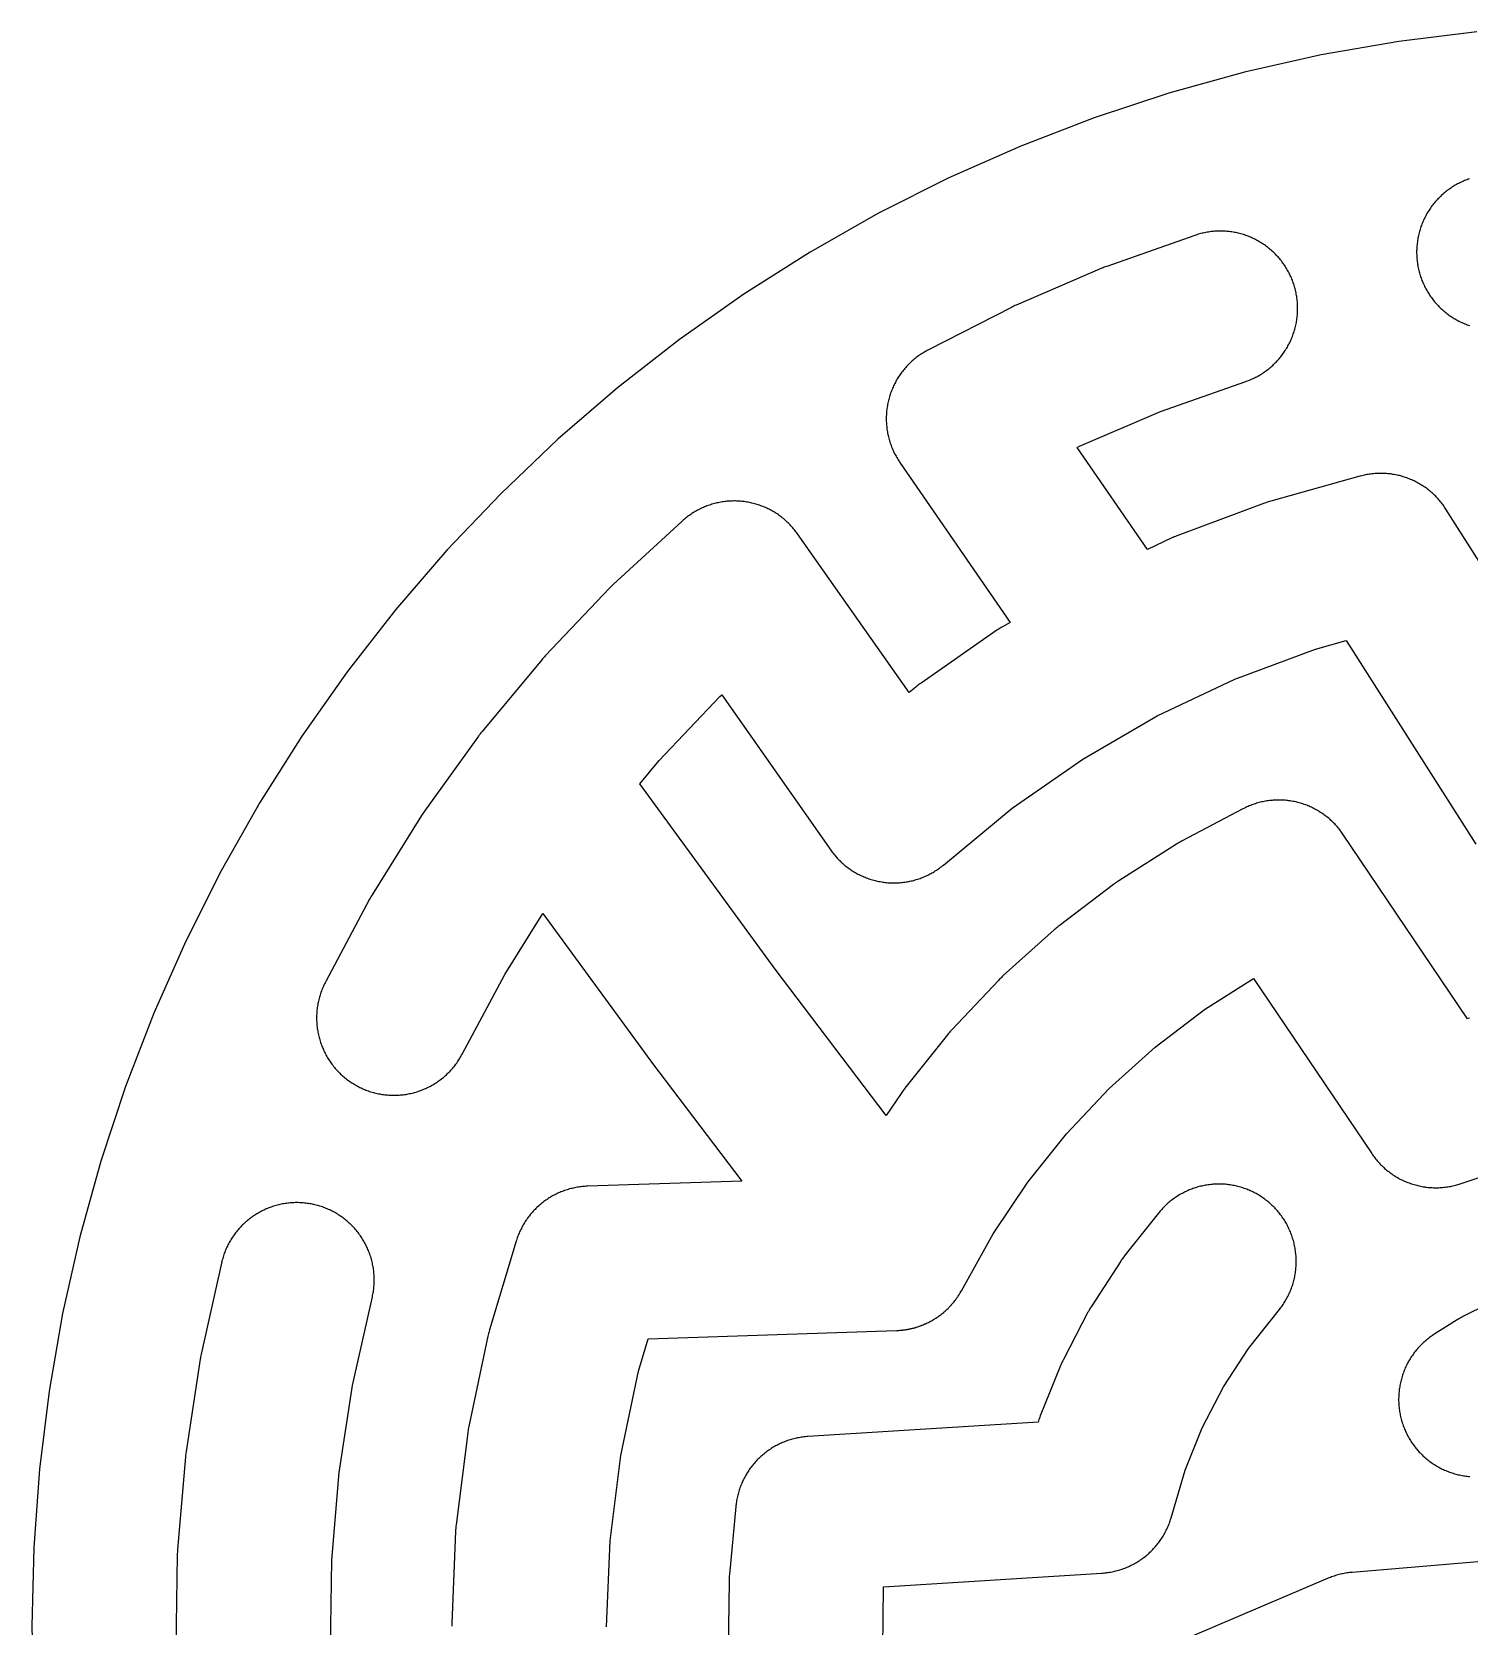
# Model space of a CAD drawing. Header units: millimetres. Extents: x -145 to 145, y -145 to 145.
# Drawn here: x -145 to -14.9, y 0 to 144.3 of the extents above; entities that cross this region are included whole.
import ezdxf

# ---------------------------------------------------------------- set-up
doc = ezdxf.new("R2010")
doc.units = ezdxf.units.MM
doc.layers.add('BOUNDARY', color=3, linetype='CONTINUOUS')
doc.layers.add('CORRIDORS', color=1, linetype='CONTINUOUS')

msp = doc.modelspace()

# ---------------------------------------------------------------- linework, layer by layer
at = {"layer": 'BOUNDARY'}
msp.add_lwpolyline([(-14.212, 144.302), (-21.276, 143.431), (-28.288, 142.214), (-35.232, 140.655), (-42.091, 138.756), (-48.849, 136.524), (-55.489, 133.963), (-61.995, 131.078), (-68.353, 127.879), (-74.545, 124.371), (-80.558, 120.563), (-86.376, 116.465), (-91.987, 112.087), (-97.376, 107.438), (-102.53, 102.53), (-107.438, 97.376), (-112.087, 91.987), (-116.465, 86.376), (-120.563, 80.558), (-124.371, 74.545), (-127.879, 68.353), (-131.078, 61.995), (-133.963, 55.489), (-136.524, 48.849), (-138.756, 42.091), (-140.655, 35.232), (-142.214, 28.288), (-143.431, 21.276), (-144.302, 14.212), (-144.825, 7.115), (-145, 0), (-144.825, -7.115)], dxfattribs=at)
at = {"layer": 'CORRIDORS'}
for points in [[(-14.859, 131.002), (-14.971, 130.964), (-15.082, 130.924), (-15.193, 130.882), (-15.303, 130.838), (-15.412, 130.792), (-15.52, 130.744), (-15.628, 130.695), (-15.734, 130.644), (-15.84, 130.591), (-15.945, 130.536), (-16.049, 130.479), (-16.152, 130.421), (-16.254, 130.361), (-16.355, 130.299), (-16.455, 130.236), (-16.553, 130.171), (-16.651, 130.104), (-16.748, 130.035), (-16.843, 129.965), (-16.937, 129.894), (-17.03, 129.82), (-17.122, 129.746), (-17.212, 129.669), (-17.301, 129.591), (-17.389, 129.512), (-17.475, 129.431), (-17.56, 129.349), (-17.644, 129.265), (-17.726, 129.18), (-17.807, 129.094), (-17.886, 129.006), (-17.964, 128.917), (-18.04, 128.826), (-18.115, 128.734), (-18.188, 128.641), (-18.26, 128.547), (-18.33, 128.452), (-18.398, 128.355), (-18.465, 128.257), (-18.53, 128.159), (-18.593, 128.059), (-18.655, 127.958), (-18.715, 127.856), (-18.773, 127.753), (-18.829, 127.649), (-18.884, 127.544), (-18.937, 127.438), (-18.988, 127.331), (-19.037, 127.224), (-19.085, 127.115), (-19.131, 127.006), (-19.174, 126.896), (-19.216, 126.786), (-19.256, 126.674), (-19.295, 126.562), (-19.331, 126.45), (-19.365, 126.336), (-19.398, 126.223), (-19.428, 126.108), (-19.457, 125.993), (-19.483, 125.878), (-19.508, 125.762), (-19.531, 125.646), (-19.552, 125.53), (-19.57, 125.413), (-19.587, 125.296), (-19.602, 125.179), (-19.615, 125.061), (-19.626, 124.943), (-19.635, 124.825), (-19.641, 124.707), (-19.646, 124.589), (-19.649, 124.47), (-19.65, 124.352), (-19.649, 124.234), (-19.646, 124.116), (-19.641, 123.997), (-19.633, 123.879), (-19.624, 123.761), (-19.613, 123.643), (-19.6, 123.526), (-19.585, 123.409), (-19.568, 123.291), (-19.549, 123.175), (-19.528, 123.058), (-19.505, 122.942), (-19.48, 122.827), (-19.453, 122.711), (-19.424, 122.597), (-19.393, 122.482), (-19.361, 122.369), (-19.326, 122.255), (-19.29, 122.143), (-19.251, 122.031), (-19.211, 121.92), (-19.169, 121.809), (-19.125, 121.699), (-19.079, 121.59), (-19.031, 121.482), (-18.981, 121.375), (-18.93, 121.268), (-18.877, 121.162), (-18.822, 121.058), (-18.765, 120.954), (-18.707, 120.851), (-18.647, 120.749), (-18.585, 120.648), (-18.521, 120.548), (-18.456, 120.45), (-18.389, 120.352), (-18.32, 120.256), (-18.25, 120.16), (-18.178, 120.066), (-18.105, 119.973), (-18.03, 119.882), (-17.954, 119.792), (-17.876, 119.703), (-17.796, 119.615), (-17.715, 119.529), (-17.633, 119.444), (-17.549, 119.36), (-17.464, 119.278), (-17.377, 119.197), (-17.289, 119.118), (-17.2, 119.041), (-17.11, 118.964), (-17.018, 118.89), (-16.925, 118.817), (-16.83, 118.745), (-16.735, 118.675), (-16.638, 118.607), (-16.54, 118.541), (-16.442, 118.476), (-16.342, 118.412), (-16.24, 118.351), (-16.138, 118.291), (-16.035, 118.233), (-15.931, 118.177), (-15.826, 118.122), (-15.72, 118.069), (-15.614, 118.018), (-15.506, 117.969), (-15.398, 117.922), (-15.288, 117.876), (-15.178, 117.833), (-15.068, 117.791), (-14.956, 117.751), (-14.844, 117.713)], [(-4.714, 81.807), (-16.995, 101.099), (-17.059, 101.198), (-17.125, 101.296), (-17.193, 101.393), (-17.262, 101.489), (-17.333, 101.584), (-17.406, 101.678), (-17.48, 101.77), (-17.556, 101.861), (-17.633, 101.95), (-17.711, 102.039), (-17.792, 102.126), (-17.873, 102.211), (-17.956, 102.296), (-18.041, 102.379), (-18.127, 102.46), (-18.214, 102.54), (-18.302, 102.618), (-18.392, 102.695), (-18.483, 102.771), (-18.576, 102.845), (-18.669, 102.917), (-18.764, 102.988), (-18.86, 103.057), (-18.958, 103.124), (-19.056, 103.19), (-19.155, 103.254), (-19.256, 103.317), (-19.357, 103.377), (-19.46, 103.436), (-19.564, 103.494), (-19.668, 103.549), (-19.773, 103.603), (-19.88, 103.655), (-19.987, 103.705), (-20.095, 103.753), (-20.204, 103.8), (-20.313, 103.845), (-20.424, 103.887), (-20.535, 103.928), (-20.646, 103.967), (-20.759, 104.004), (-20.872, 104.04), (-20.985, 104.073), (-21.099, 104.104), (-21.214, 104.134), (-21.329, 104.161), (-21.444, 104.187), (-21.56, 104.211), (-21.677, 104.232), (-21.793, 104.252), (-21.91, 104.27), (-22.028, 104.285), (-22.145, 104.299), (-22.263, 104.311), (-22.381, 104.321), (-22.499, 104.328), (-22.617, 104.334), (-22.735, 104.338), (-22.854, 104.34), (-22.972, 104.34), (-23.09, 104.337), (-23.208, 104.333), (-23.327, 104.327), (-23.445, 104.319), (-23.562, 104.309), (-23.68, 104.296), (-23.798, 104.282), (-23.915, 104.266), (-24.032, 104.248), (-24.148, 104.228), (-24.265, 104.206), (-24.38, 104.182), (-24.496, 104.156), (-24.611, 104.128), (-24.725, 104.098), (-24.786, 104.081), (-32.851, 101.824), (-32.965, 101.791), (-33.078, 101.756), (-33.191, 101.72), (-33.303, 101.681), (-33.408, 101.643), (-41.257, 98.72), (-41.367, 98.678), (-41.477, 98.634), (-41.586, 98.588), (-41.695, 98.54), (-41.798, 98.492), (-43.999, 97.455), (-50.369, 106.695), (-50.162, 106.8), (-42.842, 109.944), (-35.099, 112.666), (-34.987, 112.706), (-34.877, 112.748), (-34.767, 112.792), (-34.658, 112.838), (-34.55, 112.886), (-34.442, 112.935), (-34.335, 112.986), (-34.23, 113.039), (-34.125, 113.094), (-34.021, 113.151), (-33.918, 113.209), (-33.816, 113.269), (-33.715, 113.331), (-33.615, 113.394), (-33.516, 113.459), (-33.419, 113.526), (-33.322, 113.595), (-33.227, 113.665), (-33.133, 113.736), (-33.04, 113.81), (-32.948, 113.885), (-32.858, 113.961), (-32.769, 114.039), (-32.681, 114.118), (-32.595, 114.199), (-32.51, 114.281), (-32.426, 114.365), (-32.344, 114.45), (-32.263, 114.537), (-32.184, 114.624), (-32.106, 114.714), (-32.03, 114.804), (-31.955, 114.896), (-31.882, 114.989), (-31.81, 115.083), (-31.74, 115.178), (-31.672, 115.275), (-31.605, 115.373), (-31.54, 115.472), (-31.477, 115.571), (-31.415, 115.672), (-31.355, 115.774), (-31.297, 115.877), (-31.241, 115.981), (-31.186, 116.086), (-31.133, 116.192), (-31.082, 116.299), (-31.032, 116.406), (-30.985, 116.515), (-30.939, 116.624), (-30.896, 116.734), (-30.854, 116.845), (-30.814, 116.956), (-30.775, 117.068), (-30.739, 117.181), (-30.705, 117.294), (-30.672, 117.408), (-30.642, 117.522), (-30.613, 117.637), (-30.587, 117.752), (-30.562, 117.868), (-30.539, 117.984), (-30.518, 118.1), (-30.5, 118.217), (-30.483, 118.334), (-30.468, 118.452), (-30.455, 118.569), (-30.444, 118.687), (-30.435, 118.805), (-30.429, 118.923), (-30.424, 119.041), (-30.421, 119.16), (-30.42, 119.278), (-30.421, 119.396), (-30.424, 119.515), (-30.429, 119.633), (-30.437, 119.751), (-30.446, 119.869), (-30.457, 119.987), (-30.47, 120.104), (-30.485, 120.222), (-30.502, 120.339), (-30.521, 120.455), (-30.542, 120.572), (-30.565, 120.688), (-30.59, 120.804), (-30.617, 120.919), (-30.646, 121.034), (-30.677, 121.148), (-30.709, 121.262), (-30.744, 121.375), (-30.78, 121.487), (-30.819, 121.599), (-30.859, 121.71), (-30.901, 121.821), (-30.945, 121.931), (-30.991, 122.04), (-31.039, 122.148), (-31.089, 122.255), (-31.14, 122.362), (-31.193, 122.468), (-31.248, 122.573), (-31.305, 122.676), (-31.363, 122.779), (-31.423, 122.881), (-31.485, 122.982), (-31.549, 123.082), (-31.614, 123.18), (-31.681, 123.278), (-31.75, 123.374), (-31.82, 123.47), (-31.892, 123.564), (-31.965, 123.657), (-32.04, 123.748), (-32.116, 123.839), (-32.194, 123.928), (-32.274, 124.015), (-32.355, 124.101), (-32.437, 124.186), (-32.521, 124.27), (-32.606, 124.352), (-32.693, 124.433), (-32.781, 124.512), (-32.87, 124.589), (-32.96, 124.666), (-33.052, 124.74), (-33.145, 124.813), (-33.24, 124.885), (-33.335, 124.955), (-33.432, 125.023), (-33.53, 125.089), (-33.629, 125.154), (-33.729, 125.218), (-33.83, 125.279), (-33.932, 125.339), (-34.035, 125.397), (-34.139, 125.453), (-34.244, 125.508), (-34.35, 125.561), (-34.456, 125.612), (-34.564, 125.661), (-34.673, 125.708), (-34.782, 125.754), (-34.892, 125.797), (-35.002, 125.839), (-35.114, 125.879), (-35.226, 125.917), (-35.338, 125.953), (-35.452, 125.988), (-35.566, 126.02), (-35.68, 126.05), (-35.795, 126.079), (-35.91, 126.105), (-36.026, 126.13), (-36.142, 126.152), (-36.259, 126.173), (-36.375, 126.192), (-36.492, 126.208), (-36.61, 126.223), (-36.728, 126.236), (-36.845, 126.246), (-36.963, 126.255), (-37.081, 126.262), (-37.2, 126.267), (-37.318, 126.269), (-37.436, 126.27), (-37.555, 126.269), (-37.673, 126.265), (-37.791, 126.26), (-37.909, 126.253), (-38.027, 126.244), (-38.145, 126.232), (-38.263, 126.219), (-38.38, 126.204), (-38.497, 126.187), (-38.614, 126.167), (-38.73, 126.146), (-38.846, 126.123), (-38.962, 126.098), (-39.077, 126.071), (-39.192, 126.042), (-39.306, 126.011), (-39.42, 125.978), (-39.533, 125.944), (-39.645, 125.907), (-39.741, 125.874), (-47.707, 123.074), (-47.819, 123.034), (-47.929, 122.992), (-48.039, 122.948), (-48.148, 122.902), (-55.906, 119.57), (-56.015, 119.522), (-56.122, 119.473), (-56.229, 119.422), (-56.334, 119.369), (-63.85, 115.521), (-63.955, 115.466), (-64.059, 115.409), (-64.162, 115.351), (-64.264, 115.291), (-64.365, 115.229), (-64.464, 115.166), (-64.563, 115.101), (-64.661, 115.034), (-64.757, 114.965), (-64.853, 114.895), (-64.947, 114.824), (-65.04, 114.75), (-65.132, 114.676), (-65.222, 114.599), (-65.311, 114.521), (-65.399, 114.442), (-65.485, 114.361), (-65.57, 114.279), (-65.654, 114.195), (-65.736, 114.11), (-65.817, 114.024), (-65.896, 113.936), (-65.974, 113.847), (-66.05, 113.756), (-66.125, 113.664), (-66.198, 113.571), (-66.27, 113.477), (-66.339, 113.382), (-66.408, 113.285), (-66.475, 113.188), (-66.54, 113.089), (-66.603, 112.989), (-66.665, 112.888), (-66.725, 112.786), (-66.783, 112.683), (-66.839, 112.579), (-66.894, 112.474), (-66.947, 112.368), (-66.998, 112.261), (-67.047, 112.154), (-67.095, 112.045), (-67.141, 111.936), (-67.184, 111.826), (-67.226, 111.716), (-67.266, 111.604), (-67.304, 111.492), (-67.341, 111.38), (-67.375, 111.267), (-67.408, 111.153), (-67.438, 111.038), (-67.467, 110.924), (-67.493, 110.808), (-67.518, 110.693), (-67.541, 110.577), (-67.562, 110.46), (-67.58, 110.343), (-67.597, 110.226), (-67.612, 110.109), (-67.625, 109.991), (-67.636, 109.873), (-67.645, 109.755), (-67.651, 109.637), (-67.656, 109.519), (-67.659, 109.401), (-67.66, 109.282), (-67.659, 109.164), (-67.656, 109.046), (-67.651, 108.928), (-67.643, 108.809), (-67.634, 108.692), (-67.623, 108.574), (-67.61, 108.456), (-67.595, 108.339), (-67.578, 108.222), (-67.559, 108.105), (-67.538, 107.988), (-67.515, 107.872), (-67.49, 107.757), (-67.463, 107.642), (-67.434, 107.527), (-67.404, 107.413), (-67.371, 107.299), (-67.336, 107.186), (-67.3, 107.073), (-67.261, 106.961), (-67.221, 106.85), (-67.179, 106.739), (-67.135, 106.63), (-67.089, 106.521), (-67.041, 106.412), (-66.992, 106.305), (-66.94, 106.198), (-66.887, 106.093), (-66.832, 105.988), (-66.775, 105.884), (-66.717, 105.781), (-66.657, 105.679), (-66.595, 105.578), (-66.531, 105.478), (-66.466, 105.38), (-66.423, 105.317), (-56.454, 90.855), (-57.144, 90.456), (-57.246, 90.396), (-57.347, 90.334), (-57.447, 90.271), (-57.545, 90.206), (-57.638, 90.142), (-64.511, 85.358), (-64.608, 85.29), (-64.703, 85.22), (-64.797, 85.148), (-64.89, 85.075), (-64.978, 85.003), (-65.591, 84.495), (-75.693, 98.866), (-75.762, 98.962), (-75.833, 99.057), (-75.905, 99.151), (-75.978, 99.243), (-76.054, 99.335), (-76.13, 99.425), (-76.288, 99.601), (-76.37, 99.687), (-76.452, 99.772), (-76.536, 99.855), (-76.622, 99.937), (-76.709, 100.017), (-76.797, 100.096), (-76.886, 100.173), (-76.977, 100.249), (-77.069, 100.324), (-77.162, 100.396), (-77.257, 100.468), (-77.353, 100.537), (-77.45, 100.605), (-77.548, 100.671), (-77.647, 100.736), (-77.747, 100.799), (-77.848, 100.86), (-77.95, 100.92), (-78.054, 100.977), (-78.158, 101.033), (-78.263, 101.088), (-78.369, 101.14), (-78.476, 101.191), (-78.584, 101.24), (-78.692, 101.287), (-78.802, 101.332), (-78.912, 101.375), (-79.023, 101.417), (-79.134, 101.456), (-79.246, 101.494), (-79.359, 101.53), (-79.472, 101.564), (-79.586, 101.596), (-79.701, 101.626), (-79.816, 101.654), (-79.931, 101.68), (-80.047, 101.704), (-80.163, 101.726), (-80.28, 101.746), (-80.397, 101.765), (-80.514, 101.781), (-80.631, 101.795), (-80.749, 101.808), (-80.867, 101.818), (-80.985, 101.826), (-81.103, 101.833), (-81.221, 101.837), (-81.339, 101.84), (-81.458, 101.84), (-81.576, 101.838), (-81.694, 101.835), (-81.813, 101.829), (-81.931, 101.821), (-82.049, 101.812), (-82.166, 101.8), (-82.284, 101.786), (-82.401, 101.771), (-82.518, 101.753), (-82.635, 101.734), (-82.751, 101.712), (-82.867, 101.689), (-82.983, 101.663), (-83.098, 101.636), (-83.212, 101.607), (-83.327, 101.575), (-83.44, 101.542), (-83.553, 101.507), (-83.665, 101.47), (-83.777, 101.431), (-83.888, 101.39), (-83.999, 101.348), (-84.108, 101.303), (-84.217, 101.257), (-84.325, 101.209), (-84.432, 101.159), (-84.539, 101.107), (-84.644, 101.053), (-84.749, 100.998), (-84.852, 100.941), (-84.955, 100.882), (-85.057, 100.821), (-85.157, 100.759), (-85.257, 100.695), (-85.355, 100.629), (-85.452, 100.562), (-85.549, 100.493), (-85.644, 100.422), (-85.737, 100.35), (-85.83, 100.276), (-85.921, 100.201), (-86.011, 100.124), (-86.1, 100.046), (-86.155, 99.995), (-92.374, 94.283), (-92.461, 94.203), (-92.546, 94.12), (-92.629, 94.037), (-92.712, 93.951), (-98.531, 87.831), (-98.612, 87.745), (-98.691, 87.657), (-98.769, 87.568), (-98.845, 87.478), (-104.237, 80.98), (-104.248, 80.967), (-104.272, 80.938), (-104.346, 80.845), (-104.418, 80.752), (-104.446, 80.715), (-104.457, 80.701), (-104.527, 80.606), (-104.561, 80.557), (-109.466, 73.76), (-109.535, 73.664), (-109.602, 73.566), (-109.667, 73.467), (-109.73, 73.367), (-114.197, 66.202), (-114.259, 66.101), (-114.319, 65.999), (-114.377, 65.897), (-114.433, 65.793), (-118.406, 58.344), (-118.461, 58.239), (-118.514, 58.134), (-118.565, 58.027), (-118.615, 57.919), (-118.662, 57.811), (-118.708, 57.702), (-118.752, 57.592), (-118.794, 57.482), (-118.834, 57.37), (-118.873, 57.258), (-118.909, 57.146), (-118.943, 57.032), (-118.976, 56.919), (-119.007, 56.804), (-119.035, 56.69), (-119.062, 56.574), (-119.087, 56.459), (-119.11, 56.343), (-119.13, 56.226), (-119.149, 56.109), (-119.166, 55.992), (-119.181, 55.875), (-119.194, 55.757), (-119.205, 55.639), (-119.214, 55.521), (-119.221, 55.403), (-119.226, 55.285), (-119.229, 55.167), (-119.23, 55.049), (-119.229, 54.93), (-119.226, 54.812), (-119.221, 54.694), (-119.214, 54.576), (-119.205, 54.458), (-119.194, 54.34), (-119.181, 54.222), (-119.166, 54.105), (-119.149, 53.988), (-119.13, 53.871), (-119.109, 53.754), (-119.086, 53.638), (-119.061, 53.523), (-119.035, 53.407), (-119.006, 53.293), (-118.975, 53.178), (-118.943, 53.065), (-118.908, 52.951), (-118.872, 52.839), (-118.833, 52.727), (-118.793, 52.616), (-118.751, 52.505), (-118.707, 52.395), (-118.661, 52.286), (-118.614, 52.178), (-118.564, 52.07), (-118.513, 51.964), (-118.46, 51.858), (-118.405, 51.753), (-118.348, 51.649), (-118.29, 51.546), (-118.23, 51.444), (-118.168, 51.343), (-118.105, 51.244), (-118.039, 51.145), (-117.973, 51.047), (-117.904, 50.951), (-117.834, 50.855), (-117.762, 50.761), (-117.689, 50.668), (-117.614, 50.577), (-117.538, 50.486), (-117.46, 50.397), (-117.381, 50.31), (-117.3, 50.223), (-117.217, 50.138), (-117.134, 50.055), (-117.049, 49.972), (-116.962, 49.892), (-116.874, 49.812), (-116.785, 49.735), (-116.695, 49.659), (-116.603, 49.584), (-116.51, 49.511), (-116.415, 49.439), (-116.32, 49.369), (-116.223, 49.301), (-116.126, 49.234), (-116.027, 49.169), (-115.927, 49.106), (-115.826, 49.044), (-115.724, 48.984), (-115.621, 48.926), (-115.517, 48.87), (-115.412, 48.815), (-115.306, 48.762), (-115.199, 48.711), (-115.092, 48.662), (-114.983, 48.614), (-114.874, 48.569), (-114.764, 48.525), (-114.654, 48.483), (-114.542, 48.443), (-114.43, 48.405), (-114.318, 48.369), (-114.204, 48.334), (-114.091, 48.302), (-113.976, 48.271), (-113.862, 48.243), (-113.746, 48.216), (-113.63, 48.192), (-113.514, 48.169), (-113.398, 48.148), (-113.281, 48.129), (-113.164, 48.113), (-113.047, 48.098), (-112.929, 48.085), (-112.811, 48.074), (-112.693, 48.065), (-112.575, 48.059), (-112.457, 48.054), (-112.338, 48.051), (-112.22, 48.05), (-112.102, 48.051), (-111.984, 48.054), (-111.865, 48.06), (-111.747, 48.067), (-111.629, 48.076), (-111.511, 48.087), (-111.394, 48.1), (-111.277, 48.115), (-111.159, 48.132), (-111.043, 48.151), (-110.926, 48.172), (-110.81, 48.196), (-110.695, 48.22), (-110.579, 48.247), (-110.465, 48.276), (-110.35, 48.307), (-110.237, 48.34), (-110.124, 48.374), (-110.011, 48.411), (-109.899, 48.449), (-109.788, 48.49), (-109.677, 48.532), (-109.568, 48.576), (-109.458, 48.622), (-109.35, 48.67), (-109.243, 48.719), (-109.136, 48.771), (-109.031, 48.824), (-108.926, 48.879), (-108.822, 48.936), (-108.719, 48.994), (-108.617, 49.054), (-108.516, 49.116), (-108.417, 49.18), (-108.318, 49.245), (-108.22, 49.312), (-108.124, 49.381), (-108.029, 49.451), (-107.935, 49.523), (-107.842, 49.596), (-107.75, 49.671), (-107.66, 49.748), (-107.571, 49.826), (-107.483, 49.905), (-107.397, 49.986), (-107.312, 50.068), (-107.229, 50.152), (-107.147, 50.238), (-107.066, 50.324), (-106.987, 50.412), (-106.909, 50.501), (-106.833, 50.592), (-106.759, 50.684), (-106.686, 50.777), (-106.614, 50.871), (-106.544, 50.967), (-106.476, 51.063), (-106.41, 51.161), (-106.345, 51.26), (-106.281, 51.36), (-106.22, 51.461), (-106.16, 51.563), (-106.102, 51.666), (-106.054, 51.756), (-102.193, 58.994), (-98.752, 64.515), (-88.981, 51.149), (-88.905, 51.047), (-80.735, 40.289), (-94.697, 39.816), (-94.815, 39.811), (-94.933, 39.804), (-95.051, 39.795), (-95.169, 39.784), (-95.286, 39.771), (-95.404, 39.756), (-95.521, 39.739), (-95.638, 39.72), (-95.754, 39.699), (-95.87, 39.676), (-95.986, 39.652), (-96.101, 39.625), (-96.216, 39.596), (-96.33, 39.566), (-96.444, 39.533), (-96.557, 39.498), (-96.67, 39.462), (-96.782, 39.424), (-96.893, 39.384), (-97.004, 39.341), (-97.114, 39.298), (-97.223, 39.252), (-97.331, 39.204), (-97.438, 39.155), (-97.545, 39.103), (-97.651, 39.05), (-97.756, 38.996), (-97.86, 38.939), (-97.963, 38.881), (-98.064, 38.821), (-98.165, 38.759), (-98.265, 38.695), (-98.364, 38.63), (-98.462, 38.563), (-98.558, 38.495), (-98.654, 38.425), (-98.748, 38.353), (-98.841, 38.28), (-98.932, 38.205), (-99.023, 38.129), (-99.112, 38.051), (-99.286, 37.891), (-99.371, 37.808), (-99.454, 37.725), (-99.537, 37.64), (-99.617, 37.553), (-99.697, 37.465), (-99.774, 37.376), (-99.851, 37.286), (-99.925, 37.194), (-99.999, 37.101), (-100.07, 37.007), (-100.14, 36.911), (-100.208, 36.815), (-100.275, 36.717), (-100.34, 36.618), (-100.403, 36.518), (-100.465, 36.417), (-100.525, 36.315), (-100.583, 36.212), (-100.64, 36.108), (-100.694, 36.003), (-100.747, 35.897), (-100.798, 35.791), (-100.848, 35.683), (-100.895, 35.575), (-100.941, 35.465), (-100.985, 35.356), (-101.027, 35.245), (-101.067, 35.134), (-101.105, 35.022), (-101.141, 34.909), (-101.163, 34.837), (-103.576, 26.818), (-103.609, 26.704), (-103.64, 26.59), (-103.67, 26.476), (-103.697, 26.361), (-103.721, 26.251), (-105.455, 18.059), (-105.479, 17.943), (-105.5, 17.826), (-105.52, 17.71), (-105.538, 17.593), (-105.552, 17.481), (-106.595, 9.172), (-106.609, 9.054), (-106.621, 8.937), (-106.631, 8.819), (-106.639, 8.701), (-106.644, 8.59), (-106.991, 0.223), (-106.995, 0.105), (-106.997, -0.014)], [(-14.86, 55.02), (-14.975, 54.993), (-15.059, 54.972), (-26.326, 71.683), (-26.393, 71.781), (-26.462, 71.877), (-26.532, 71.972), (-26.604, 72.067), (-26.677, 72.159), (-26.752, 72.251), (-26.829, 72.341), (-26.907, 72.43), (-26.986, 72.518), (-27.067, 72.604), (-27.15, 72.689), (-27.233, 72.772), (-27.319, 72.854), (-27.405, 72.935), (-27.493, 73.014), (-27.583, 73.092), (-27.673, 73.168), (-27.765, 73.242), (-27.858, 73.315), (-27.952, 73.387), (-28.048, 73.457), (-28.145, 73.525), (-28.243, 73.591), (-28.341, 73.656), (-28.442, 73.719), (-28.543, 73.781), (-28.645, 73.841), (-28.748, 73.899), (-28.852, 73.955), (-28.957, 74.01), (-29.063, 74.062), (-29.17, 74.113), (-29.277, 74.162), (-29.386, 74.21), (-29.495, 74.255), (-29.605, 74.299), (-29.716, 74.34), (-29.827, 74.38), (-29.939, 74.418), (-30.052, 74.454), (-30.165, 74.489), (-30.279, 74.521), (-30.393, 74.551), (-30.508, 74.58), (-30.623, 74.606), (-30.739, 74.63), (-30.855, 74.653), (-30.972, 74.674), (-31.089, 74.692), (-31.206, 74.709), (-31.323, 74.723), (-31.441, 74.736), (-31.559, 74.747), (-31.677, 74.755), (-31.795, 74.762), (-31.913, 74.767), (-32.031, 74.769), (-32.15, 74.77), (-32.268, 74.769), (-32.386, 74.765), (-32.505, 74.76), (-32.623, 74.753), (-32.741, 74.743), (-32.858, 74.732), (-32.976, 74.719), (-33.093, 74.703), (-33.21, 74.686), (-33.327, 74.667), (-33.443, 74.646), (-33.559, 74.622), (-33.675, 74.597), (-33.79, 74.57), (-33.905, 74.541), (-34.019, 74.51), (-34.133, 74.477), (-34.246, 74.443), (-34.358, 74.406), (-34.47, 74.367), (-34.581, 74.327), (-34.692, 74.284), (-34.802, 74.24), (-34.911, 74.194), (-35.019, 74.146), (-35.126, 74.096), (-35.233, 74.045), (-35.388, 73.966), (-40.873, 71.082), (-40.977, 71.026), (-41.08, 70.968), (-41.183, 70.909), (-41.284, 70.847), (-41.373, 70.792), (-46.602, 67.465), (-46.701, 67.401), (-46.799, 67.335), (-46.896, 67.267), (-46.992, 67.198), (-47.076, 67.135), (-52.012, 63.388), (-52.106, 63.315), (-52.198, 63.241), (-52.29, 63.166), (-52.379, 63.089), (-52.458, 63.019), (-57.068, 58.877), (-57.156, 58.797), (-57.242, 58.716), (-57.326, 58.633), (-57.409, 58.549), (-57.482, 58.473), (-61.736, 53.963), (-61.817, 53.876), (-61.896, 53.788), (-61.973, 53.699), (-62.049, 53.608), (-62.116, 53.526), (-65.982, 48.681), (-66.055, 48.588), (-66.126, 48.494), (-66.196, 48.398), (-66.264, 48.301), (-66.323, 48.215), (-67.661, 46.221), (-77.717, 59.462), (-89.98, 76.238), (-88.219, 78.359), (-82.728, 84.135), (-82.56, 84.289), (-72.687, 70.244), (-72.618, 70.148), (-72.547, 70.053), (-72.475, 69.959), (-72.402, 69.867), (-72.326, 69.775), (-72.25, 69.685), (-72.092, 69.509), (-72.01, 69.423), (-71.928, 69.338), (-71.844, 69.255), (-71.758, 69.173), (-71.671, 69.093), (-71.583, 69.014), (-71.494, 68.937), (-71.403, 68.861), (-71.311, 68.786), (-71.218, 68.714), (-71.123, 68.642), (-71.027, 68.573), (-70.93, 68.505), (-70.832, 68.439), (-70.733, 68.374), (-70.633, 68.311), (-70.532, 68.25), (-70.43, 68.19), (-70.326, 68.133), (-70.222, 68.077), (-70.117, 68.022), (-70.011, 67.97), (-69.904, 67.919), (-69.796, 67.87), (-69.688, 67.823), (-69.578, 67.778), (-69.468, 67.735), (-69.357, 67.693), (-69.246, 67.654), (-69.134, 67.616), (-69.021, 67.58), (-68.908, 67.546), (-68.794, 67.514), (-68.679, 67.484), (-68.564, 67.456), (-68.449, 67.43), (-68.333, 67.406), (-68.217, 67.384), (-68.1, 67.364), (-67.983, 67.345), (-67.866, 67.329), (-67.749, 67.315), (-67.631, 67.302), (-67.513, 67.292), (-67.395, 67.284), (-67.277, 67.277), (-67.159, 67.273), (-67.041, 67.27), (-66.922, 67.27), (-66.804, 67.272), (-66.686, 67.275), (-66.567, 67.281), (-66.449, 67.289), (-66.331, 67.298), (-66.214, 67.31), (-66.096, 67.324), (-65.979, 67.339), (-65.862, 67.357), (-65.745, 67.376), (-65.629, 67.398), (-65.513, 67.421), (-65.397, 67.447), (-65.282, 67.474), (-65.168, 67.503), (-65.053, 67.535), (-64.94, 67.568), (-64.827, 67.603), (-64.715, 67.64), (-64.603, 67.679), (-64.492, 67.72), (-64.381, 67.762), (-64.272, 67.807), (-64.163, 67.853), (-64.055, 67.901), (-63.948, 67.951), (-63.841, 68.003), (-63.736, 68.057), (-63.631, 68.112), (-63.528, 68.169), (-63.425, 68.228), (-63.323, 68.289), (-63.223, 68.351), (-63.123, 68.415), (-63.025, 68.481), (-62.928, 68.548), (-62.831, 68.617), (-62.736, 68.688), (-62.643, 68.76), (-62.55, 68.834), (-62.494, 68.88), (-56.272, 74.036), (-49.88, 78.485), (-43.141, 82.383), (-36.098, 85.701), (-28.793, 88.422), (-26.016, 89.199), (-14.285, 70.771)], [(-92.991, -0.061), (-92.668, 7.724), (-91.699, 15.443), (-90.086, 23.064), (-89.204, 25.994), (-66.746, 26.754), (-66.734, 26.754), (-66.636, 26.758), (-66.612, 26.76), (-66.567, 26.762), (-66.522, 26.765), (-66.49, 26.767), (-66.408, 26.773), (-66.368, 26.777), (-66.331, 26.78), (-66.294, 26.784), (-66.27, 26.786), (-66.246, 26.789), (-66.213, 26.792), (-66.184, 26.796), (-66.152, 26.799), (-66.117, 26.803), (-66.096, 26.806), (-66.072, 26.809), (-66.035, 26.814), (-66.007, 26.818), (-65.978, 26.822), (-65.945, 26.827), (-65.891, 26.835), (-65.861, 26.84), (-65.835, 26.844), (-65.801, 26.85), (-65.761, 26.857), (-65.745, 26.86), (-65.725, 26.864), (-65.685, 26.871), (-65.657, 26.876), (-65.599, 26.888), (-65.569, 26.894), (-65.545, 26.899), (-65.454, 26.918), (-65.417, 26.927), (-65.397, 26.931), (-65.359, 26.94), (-65.338, 26.945), (-65.296, 26.956), (-65.282, 26.959), (-65.268, 26.963), (-65.223, 26.974), (-65.193, 26.982), (-65.11, 27.004), (-65.082, 27.012), (-65.053, 27.02), (-65.017, 27.031), (-64.995, 27.037), (-64.944, 27.053), (-64.94, 27.054), (-64.827, 27.089), (-64.802, 27.098), (-64.769, 27.108), (-64.731, 27.121), (-64.658, 27.146), (-64.547, 27.186), (-64.509, 27.201), (-64.492, 27.207), (-64.457, 27.22), (-64.435, 27.229), (-64.423, 27.234), (-64.326, 27.272), (-64.217, 27.318), (-64.189, 27.331), (-64.164, 27.341), (-64.13, 27.356), (-64.108, 27.366), (-64.078, 27.38), (-64.056, 27.39), (-64.027, 27.404), (-64.002, 27.415), (-64, 27.416), (-63.949, 27.44), (-63.843, 27.492), (-63.737, 27.546), (-63.706, 27.563), (-63.684, 27.574), (-63.58, 27.631), (-63.477, 27.689), (-63.376, 27.749), (-63.275, 27.811), (-63.269, 27.815), (-63.225, 27.842), (-63.192, 27.864), (-63.174, 27.875), (-63.075, 27.94), (-62.977, 28.007), (-62.935, 28.037), (-62.931, 28.04), (-62.882, 28.075), (-62.786, 28.145), (-62.693, 28.216), (-62.652, 28.248), (-62.599, 28.29), (-62.58, 28.306), (-62.554, 28.327), (-62.463, 28.402), (-62.449, 28.414), (-62.417, 28.441), (-62.329, 28.518), (-62.327, 28.52), (-62.24, 28.599), (-62.153, 28.68), (-62.068, 28.762), (-62.027, 28.804), (-61.986, 28.845), (-61.903, 28.93), (-61.878, 28.957), (-61.863, 28.973), (-61.783, 29.06), (-61.759, 29.088), (-61.743, 29.105), (-61.666, 29.194), (-61.589, 29.284), (-61.557, 29.324), (-61.552, 29.33), (-61.478, 29.422), (-61.476, 29.425), (-61.441, 29.469), (-61.406, 29.516), (-61.369, 29.564), (-61.352, 29.588), (-61.335, 29.61), (-61.306, 29.65), (-61.3, 29.658), (-61.268, 29.703), (-61.232, 29.754), (-61.198, 29.804), (-61.192, 29.813), (-61.164, 29.854), (-61.099, 29.953), (-61.087, 29.972), (-61.068, 30.001), (-61.064, 30.008), (-61.036, 30.053), (-60.974, 30.154), (-60.914, 30.256), (-60.864, 30.344), (-57.988, 35.509), (-54.86, 40.172), (-51.349, 44.572), (-47.496, 48.657), (-43.32, 52.409), (-38.843, 55.807), (-34.409, 58.629), (-23.714, 42.767), (-23.647, 42.669), (-23.578, 42.573), (-23.508, 42.478), (-23.436, 42.383), (-23.363, 42.291), (-23.288, 42.199), (-23.211, 42.109), (-23.133, 42.02), (-23.054, 41.932), (-22.973, 41.846), (-22.89, 41.761), (-22.807, 41.678), (-22.721, 41.596), (-22.635, 41.515), (-22.547, 41.436), (-22.457, 41.358), (-22.367, 41.282), (-22.275, 41.208), (-22.182, 41.135), (-22.088, 41.063), (-21.992, 40.993), (-21.895, 40.925), (-21.797, 40.859), (-21.699, 40.794), (-21.598, 40.731), (-21.497, 40.669), (-21.395, 40.609), (-21.292, 40.551), (-21.188, 40.495), (-21.083, 40.44), (-20.977, 40.388), (-20.87, 40.337), (-20.763, 40.288), (-20.654, 40.24), (-20.545, 40.195), (-20.435, 40.151), (-20.324, 40.11), (-20.213, 40.07), (-20.101, 40.032), (-19.988, 39.996), (-19.875, 39.961), (-19.761, 39.929), (-19.647, 39.899), (-19.532, 39.87), (-19.417, 39.844), (-19.301, 39.82), (-19.185, 39.797), (-19.068, 39.776), (-18.951, 39.758), (-18.834, 39.741), (-18.717, 39.727), (-18.599, 39.714), (-18.481, 39.703), (-18.363, 39.695), (-18.245, 39.688), (-18.127, 39.683), (-18.009, 39.681), (-17.89, 39.68), (-17.772, 39.681), (-17.654, 39.685), (-17.535, 39.69), (-17.417, 39.697), (-17.299, 39.707), (-17.182, 39.718), (-17.064, 39.731), (-16.947, 39.747), (-16.83, 39.764), (-16.713, 39.783), (-16.597, 39.804), (-16.481, 39.828), (-16.365, 39.853), (-16.25, 39.88), (-16.135, 39.909), (-16.021, 39.94), (-15.907, 39.973), (-15.794, 40.007), (-15.72, 40.031), (-11.451, 41.437)], [(-67.965, -2.002), (-67.899, 3.558), (-48.153, 4.794), (-48.035, 4.802), (-47.917, 4.812), (-47.799, 4.825), (-47.682, 4.839), (-47.564, 4.856), (-47.448, 4.874), (-47.331, 4.894), (-47.215, 4.916), (-47.099, 4.941), (-46.984, 4.967), (-46.869, 4.995), (-46.754, 5.025), (-46.64, 5.057), (-46.527, 5.091), (-46.414, 5.127), (-46.302, 5.164), (-46.191, 5.204), (-46.08, 5.246), (-45.97, 5.289), (-45.86, 5.334), (-45.752, 5.381), (-45.644, 5.43), (-45.537, 5.481), (-45.431, 5.533), (-45.326, 5.588), (-45.222, 5.644), (-45.119, 5.701), (-45.016, 5.761), (-44.915, 5.822), (-44.815, 5.885), (-44.716, 5.95), (-44.618, 6.016), (-44.521, 6.084), (-44.425, 6.154), (-44.331, 6.225), (-44.237, 6.298), (-44.145, 6.372), (-44.055, 6.448), (-43.965, 6.525), (-43.877, 6.604), (-43.79, 6.685), (-43.705, 6.767), (-43.621, 6.85), (-43.538, 6.935), (-43.457, 7.021), (-43.377, 7.108), (-43.299, 7.197), (-43.222, 7.287), (-43.147, 7.378), (-43.073, 7.471), (-43.001, 7.565), (-42.931, 7.66), (-42.862, 7.756), (-42.795, 7.853), (-42.729, 7.952), (-42.603, 8.152), (-42.543, 8.254), (-42.484, 8.357), (-42.427, 8.46), (-42.372, 8.565), (-42.319, 8.671), (-42.267, 8.777), (-42.217, 8.884), (-42.169, 8.992), (-42.123, 9.101), (-42.078, 9.211), (-42.036, 9.322), (-41.995, 9.433), (-41.957, 9.544), (-41.92, 9.657), (-41.875, 9.803), (-40.606, 14.114), (-39.056, 17.962), (-37.138, 21.651), (-34.874, 25.136), (-32.076, 28.647), (-32.003, 28.74), (-31.932, 28.835), (-31.862, 28.93), (-31.794, 29.027), (-31.727, 29.125), (-31.662, 29.224), (-31.599, 29.324), (-31.538, 29.425), (-31.478, 29.527), (-31.42, 29.63), (-31.364, 29.734), (-31.309, 29.839), (-31.257, 29.945), (-31.206, 30.052), (-31.157, 30.16), (-31.109, 30.268), (-31.064, 30.378), (-31.02, 30.488), (-30.979, 30.598), (-30.939, 30.71), (-30.901, 30.822), (-30.865, 30.934), (-30.831, 31.048), (-30.798, 31.162), (-30.768, 31.276), (-30.74, 31.391), (-30.713, 31.506), (-30.689, 31.622), (-30.667, 31.738), (-30.646, 31.855), (-30.627, 31.972), (-30.611, 32.089), (-30.596, 32.206), (-30.584, 32.324), (-30.573, 32.442), (-30.565, 32.56), (-30.558, 32.678), (-30.553, 32.796), (-30.551, 32.914), (-30.55, 33.033), (-30.551, 33.151), (-30.555, 33.269), (-30.56, 33.387), (-30.568, 33.505), (-30.577, 33.623), (-30.588, 33.741), (-30.602, 33.859), (-30.617, 33.976), (-30.634, 34.093), (-30.654, 34.21), (-30.675, 34.326), (-30.698, 34.442), (-30.723, 34.558), (-30.75, 34.673), (-30.78, 34.788), (-30.811, 34.902), (-30.843, 35.016), (-30.878, 35.129), (-30.915, 35.241), (-30.954, 35.353), (-30.994, 35.464), (-31.037, 35.575), (-31.081, 35.684), (-31.127, 35.793), (-31.175, 35.901), (-31.225, 36.009), (-31.276, 36.115), (-31.33, 36.221), (-31.385, 36.325), (-31.442, 36.429), (-31.501, 36.532), (-31.561, 36.634), (-31.623, 36.734), (-31.687, 36.834), (-31.752, 36.933), (-31.819, 37.03), (-31.888, 37.126), (-31.959, 37.221), (-32.031, 37.315), (-32.104, 37.408), (-32.179, 37.499), (-32.256, 37.59), (-32.334, 37.678), (-32.414, 37.766), (-32.495, 37.852), (-32.577, 37.937), (-32.661, 38.02), (-32.747, 38.102), (-32.834, 38.183), (-32.922, 38.261), (-33.011, 38.339), (-33.102, 38.415), (-33.194, 38.489), (-33.287, 38.562), (-33.381, 38.633), (-33.477, 38.703), (-33.574, 38.771), (-33.672, 38.838), (-33.771, 38.902), (-33.871, 38.965), (-33.972, 39.027), (-34.074, 39.086), (-34.178, 39.144), (-34.282, 39.2), (-34.387, 39.255), (-34.493, 39.307), (-34.6, 39.358), (-34.707, 39.407), (-34.816, 39.454), (-34.925, 39.499), (-35.035, 39.543), (-35.146, 39.584), (-35.258, 39.624), (-35.37, 39.662), (-35.482, 39.698), (-35.596, 39.732), (-35.71, 39.764), (-35.824, 39.794), (-35.939, 39.822), (-36.054, 39.848), (-36.17, 39.873), (-36.286, 39.895), (-36.403, 39.915), (-36.52, 39.934), (-36.637, 39.95), (-36.754, 39.965), (-36.872, 39.977), (-36.99, 39.988), (-37.108, 39.996), (-37.226, 40.003), (-37.344, 40.007), (-37.463, 40.009), (-37.581, 40.01), (-37.699, 40.008), (-37.818, 40.005), (-37.936, 39.999), (-38.054, 39.992), (-38.172, 39.982), (-38.29, 39.971), (-38.407, 39.957), (-38.524, 39.942), (-38.641, 39.924), (-38.758, 39.905), (-38.874, 39.884), (-38.99, 39.86), (-39.106, 39.835), (-39.221, 39.808), (-39.336, 39.778), (-39.45, 39.747), (-39.564, 39.714), (-39.677, 39.679), (-39.789, 39.642), (-39.901, 39.603), (-40.012, 39.563), (-40.122, 39.52), (-40.232, 39.476), (-40.341, 39.43), (-40.449, 39.381), (-40.556, 39.332), (-40.663, 39.28), (-40.768, 39.226), (-40.873, 39.171), (-40.977, 39.114), (-41.079, 39.055), (-41.181, 38.995), (-41.381, 38.869), (-41.48, 38.803), (-41.577, 38.736), (-41.673, 38.667), (-41.768, 38.596), (-41.862, 38.524), (-41.955, 38.451), (-42.046, 38.375), (-42.136, 38.299), (-42.225, 38.22), (-42.312, 38.141), (-42.398, 38.059), (-42.483, 37.977), (-42.566, 37.893), (-42.648, 37.807), (-42.728, 37.72), (-42.807, 37.632), (-42.884, 37.543), (-42.96, 37.452), (-43.024, 37.373), (-46.035, 33.595), (-46.108, 33.502), (-46.179, 33.407), (-46.249, 33.312), (-46.317, 33.215), (-46.384, 33.117), (-46.431, 33.046), (-49.063, 28.995), (-49.126, 28.895), (-49.188, 28.794), (-49.249, 28.692), (-49.307, 28.589), (-49.364, 28.486), (-49.404, 28.41), (-51.632, 24.124), (-51.686, 24.018), (-51.738, 23.912), (-51.788, 23.805), (-51.836, 23.697), (-51.882, 23.588), (-51.914, 23.51), (-53.719, 19.029), (-53.762, 18.919), (-53.804, 18.809), (-53.843, 18.697), (-53.881, 18.585), (-53.917, 18.472), (-53.921, 18.46), (-74.747, 17.156), (-74.865, 17.148), (-74.983, 17.138), (-75.101, 17.125), (-75.218, 17.111), (-75.336, 17.094), (-75.452, 17.076), (-75.569, 17.056), (-75.685, 17.034), (-75.801, 17.009), (-75.916, 16.983), (-76.031, 16.955), (-76.146, 16.925), (-76.26, 16.893), (-76.373, 16.859), (-76.486, 16.823), (-76.598, 16.786), (-76.709, 16.746), (-76.82, 16.704), (-76.93, 16.661), (-77.04, 16.616), (-77.148, 16.569), (-77.256, 16.52), (-77.363, 16.469), (-77.469, 16.417), (-77.574, 16.362), (-77.678, 16.306), (-77.781, 16.249), (-77.884, 16.189), (-77.985, 16.128), (-78.085, 16.065), (-78.184, 16), (-78.282, 15.934), (-78.379, 15.866), (-78.475, 15.796), (-78.569, 15.725), (-78.663, 15.652), (-78.755, 15.578), (-78.845, 15.502), (-78.935, 15.425), (-79.023, 15.346), (-79.11, 15.265), (-79.195, 15.183), (-79.279, 15.1), (-79.362, 15.015), (-79.443, 14.929), (-79.523, 14.842), (-79.601, 14.753), (-79.678, 14.663), (-79.753, 14.572), (-79.827, 14.479), (-79.899, 14.385), (-79.969, 14.29), (-80.038, 14.194), (-80.105, 14.097), (-80.171, 13.998), (-80.297, 13.798), (-80.357, 13.696), (-80.416, 13.593), (-80.473, 13.49), (-80.528, 13.385), (-80.581, 13.279), (-80.633, 13.173), (-80.683, 13.066), (-80.731, 12.958), (-80.777, 12.849), (-80.822, 12.739), (-80.864, 12.628), (-80.905, 12.517), (-80.943, 12.406), (-80.98, 12.293), (-81.015, 12.18), (-81.048, 12.066), (-81.079, 11.952), (-81.108, 11.838), (-81.136, 11.722), (-81.161, 11.607), (-81.184, 11.491), (-81.206, 11.375), (-81.225, 11.258), (-81.242, 11.141), (-81.258, 11.023), (-81.271, 10.906), (-81.279, 10.831), (-81.864, 4.659), (-81.874, 4.541), (-81.882, 4.423), (-81.888, 4.304), (-81.892, 4.186), (-81.895, 4.08), (-81.968, -2.118)], [(-117.98, -1.995), (-117.845, 5.972), (-117.173, 13.919), (-115.967, 21.787), (-114.178, 29.805), (-114.153, 29.921), (-114.13, 30.037), (-114.11, 30.154), (-114.091, 30.27), (-114.074, 30.388), (-114.059, 30.505), (-114.046, 30.623), (-114.035, 30.74), (-114.026, 30.858), (-114.019, 30.976), (-114.014, 31.095), (-114.011, 31.213), (-114.01, 31.331), (-114.011, 31.45), (-114.014, 31.568), (-114.019, 31.686), (-114.026, 31.804), (-114.035, 31.922), (-114.046, 32.04), (-114.059, 32.158), (-114.074, 32.275), (-114.091, 32.392), (-114.11, 32.509), (-114.131, 32.625), (-114.154, 32.741), (-114.179, 32.857), (-114.205, 32.972), (-114.234, 33.087), (-114.265, 33.201), (-114.297, 33.315), (-114.332, 33.428), (-114.368, 33.541), (-114.407, 33.653), (-114.447, 33.764), (-114.489, 33.875), (-114.533, 33.985), (-114.579, 34.094), (-114.626, 34.202), (-114.676, 34.309), (-114.727, 34.416), (-114.78, 34.522), (-114.835, 34.627), (-114.892, 34.731), (-114.95, 34.834), (-115.01, 34.935), (-115.072, 35.036), (-115.135, 35.136), (-115.2, 35.235), (-115.267, 35.333), (-115.336, 35.429), (-115.406, 35.524), (-115.478, 35.619), (-115.551, 35.711), (-115.626, 35.803), (-115.702, 35.893), (-115.78, 35.983), (-115.859, 36.07), (-115.94, 36.157), (-116.022, 36.242), (-116.106, 36.325), (-116.191, 36.407), (-116.278, 36.488), (-116.366, 36.567), (-116.455, 36.645), (-116.545, 36.721), (-116.637, 36.796), (-116.73, 36.869), (-116.824, 36.941), (-116.92, 37.011), (-117.016, 37.079), (-117.114, 37.146), (-117.213, 37.211), (-117.313, 37.274), (-117.414, 37.336), (-117.516, 37.396), (-117.619, 37.454), (-117.723, 37.51), (-117.828, 37.565), (-117.934, 37.618), (-118.04, 37.669), (-118.148, 37.718), (-118.256, 37.766), (-118.366, 37.811), (-118.476, 37.855), (-118.586, 37.897), (-118.697, 37.937), (-118.81, 37.975), (-118.922, 38.011), (-119.035, 38.046), (-119.149, 38.078), (-119.263, 38.109), (-119.378, 38.137), (-119.494, 38.164), (-119.609, 38.188), (-119.725, 38.211), (-119.842, 38.232), (-119.959, 38.251), (-120.076, 38.267), (-120.193, 38.282), (-120.311, 38.295), (-120.429, 38.306), (-120.547, 38.315), (-120.665, 38.321), (-120.783, 38.326), (-120.901, 38.329), (-121.02, 38.33), (-121.138, 38.329), (-121.256, 38.326), (-121.374, 38.321), (-121.493, 38.313), (-121.611, 38.304), (-121.728, 38.293), (-121.846, 38.28), (-121.963, 38.265), (-122.08, 38.248), (-122.197, 38.229), (-122.314, 38.208), (-122.43, 38.185), (-122.545, 38.16), (-122.66, 38.133), (-122.775, 38.104), (-122.889, 38.073), (-123.003, 38.04), (-123.116, 38.006), (-123.229, 37.969), (-123.341, 37.931), (-123.452, 37.89), (-123.563, 37.848), (-123.672, 37.804), (-123.781, 37.758), (-123.89, 37.71), (-123.997, 37.661), (-124.104, 37.609), (-124.209, 37.556), (-124.314, 37.501), (-124.418, 37.444), (-124.521, 37.386), (-124.623, 37.326), (-124.723, 37.264), (-124.823, 37.2), (-124.922, 37.135), (-125.019, 37.068), (-125.116, 36.999), (-125.211, 36.929), (-125.305, 36.857), (-125.398, 36.784), (-125.49, 36.709), (-125.58, 36.633), (-125.669, 36.555), (-125.756, 36.475), (-125.843, 36.394), (-125.928, 36.312), (-126.011, 36.228), (-126.093, 36.143), (-126.174, 36.056), (-126.253, 35.968), (-126.331, 35.879), (-126.407, 35.788), (-126.481, 35.696), (-126.554, 35.603), (-126.626, 35.509), (-126.696, 35.413), (-126.764, 35.317), (-126.83, 35.219), (-126.895, 35.12), (-126.958, 35.02), (-127.02, 34.919), (-127.08, 34.817), (-127.138, 34.714), (-127.194, 34.61), (-127.249, 34.505), (-127.301, 34.399), (-127.352, 34.292), (-127.402, 34.184), (-127.449, 34.076), (-127.494, 33.967), (-127.538, 33.857), (-127.58, 33.746), (-127.62, 33.635), (-127.658, 33.523), (-127.694, 33.41), (-127.728, 33.297), (-127.76, 33.183), (-127.791, 33.068), (-127.819, 32.954), (-127.842, 32.855), (-129.681, 24.614), (-129.706, 24.498), (-129.729, 24.382), (-129.749, 24.265), (-129.768, 24.149), (-131.047, 15.803), (-131.064, 15.686), (-131.079, 15.569), (-131.092, 15.451), (-131.103, 15.333), (-131.815, 6.92), (-131.824, 6.802), (-131.831, 6.684), (-131.836, 6.566), (-131.839, 6.449), (-131.982, -1.993)], [(-13.279, 29.108), (-15.405, 28.041), (-15.51, 27.987), (-15.615, 27.932), (-15.718, 27.874), (-15.82, 27.815), (-15.922, 27.754), (-15.987, 27.714), (-18.002, 26.449), (-18.102, 26.385), (-18.2, 26.319), (-18.298, 26.252), (-18.394, 26.184), (-18.489, 26.113), (-18.583, 26.041), (-18.676, 25.968), (-18.767, 25.893), (-18.857, 25.816), (-18.946, 25.738), (-19.034, 25.658), (-19.12, 25.577), (-19.205, 25.495), (-19.288, 25.411), (-19.37, 25.325), (-19.45, 25.239), (-19.53, 25.151), (-19.607, 25.061), (-19.683, 24.971), (-19.757, 24.879), (-19.83, 24.785), (-19.902, 24.691), (-19.971, 24.595), (-20.039, 24.499), (-20.106, 24.401), (-20.171, 24.302), (-20.234, 24.202), (-20.295, 24.1), (-20.355, 23.998), (-20.413, 23.895), (-20.469, 23.791), (-20.523, 23.686), (-20.576, 23.58), (-20.627, 23.473), (-20.676, 23.365), (-20.723, 23.257), (-20.768, 23.147), (-20.812, 23.037), (-20.853, 22.927), (-20.893, 22.815), (-20.931, 22.703), (-20.967, 22.59), (-21.001, 22.477), (-21.033, 22.363), (-21.063, 22.249), (-21.091, 22.134), (-21.118, 22.019), (-21.142, 21.903), (-21.164, 21.787), (-21.185, 21.67), (-21.203, 21.553), (-21.22, 21.436), (-21.234, 21.319), (-21.247, 21.201), (-21.257, 21.083), (-21.266, 20.965), (-21.272, 20.847), (-21.277, 20.729), (-21.279, 20.61), (-21.28, 20.492), (-21.278, 20.374), (-21.275, 20.255), (-21.27, 20.137), (-21.262, 20.019), (-21.253, 19.901), (-21.241, 19.783), (-21.228, 19.666), (-21.212, 19.549), (-21.195, 19.432), (-21.175, 19.315), (-21.154, 19.198), (-21.131, 19.082), (-21.106, 18.967), (-21.078, 18.852), (-21.049, 18.737), (-21.018, 18.623), (-20.985, 18.509), (-20.95, 18.396), (-20.913, 18.284), (-20.874, 18.172), (-20.834, 18.061), (-20.791, 17.95), (-20.747, 17.841), (-20.701, 17.732), (-20.653, 17.624), (-20.603, 17.516), (-20.551, 17.41), (-20.498, 17.304), (-20.442, 17.2), (-20.385, 17.096), (-20.327, 16.993), (-20.266, 16.892), (-20.204, 16.791), (-20.14, 16.691), (-20.075, 16.593), (-19.939, 16.399), (-19.868, 16.304), (-19.796, 16.21), (-19.722, 16.118), (-19.647, 16.026), (-19.571, 15.936), (-19.413, 15.76), (-19.331, 15.674), (-19.249, 15.589), (-19.165, 15.506), (-19.079, 15.424), (-18.992, 15.344), (-18.904, 15.265), (-18.815, 15.188), (-18.724, 15.112), (-18.632, 15.037), (-18.539, 14.965), (-18.444, 14.893), (-18.349, 14.824), (-18.252, 14.756), (-18.154, 14.69), (-18.055, 14.625), (-17.954, 14.562), (-17.853, 14.501), (-17.751, 14.441), (-17.648, 14.383), (-17.543, 14.327), (-17.438, 14.273), (-17.332, 14.221), (-17.225, 14.17), (-17.118, 14.121), (-17.009, 14.074), (-16.9, 14.029), (-16.79, 13.985), (-16.679, 13.944), (-16.567, 13.904), (-16.455, 13.867), (-16.342, 13.831), (-16.229, 13.797), (-16.115, 13.765), (-16.001, 13.735), (-15.886, 13.707), (-15.77, 13.68), (-15.655, 13.656), (-15.538, 13.634), (-15.422, 13.614), (-15.305, 13.595), (-15.188, 13.579), (-15.07, 13.565), (-14.953, 13.552), (-14.835, 13.542)], [(-0.591, 6.975), (-25.501, 4.865), (-25.619, 4.854), (-25.736, 4.841), (-25.854, 4.826), (-25.971, 4.809), (-26.088, 4.79), (-26.204, 4.769), (-26.32, 4.747), (-26.436, 4.722), (-26.551, 4.695), (-26.666, 4.666), (-26.78, 4.636), (-26.894, 4.603), (-27.007, 4.569), (-27.12, 4.532), (-27.232, 4.494), (-27.343, 4.454), (-27.453, 4.412), (-27.563, 4.368), (-27.651, 4.331), (-50.24, -5.283)]]:
    msp.add_lwpolyline(points, dxfattribs=at)

doc.saveas('drawing.dxf')
